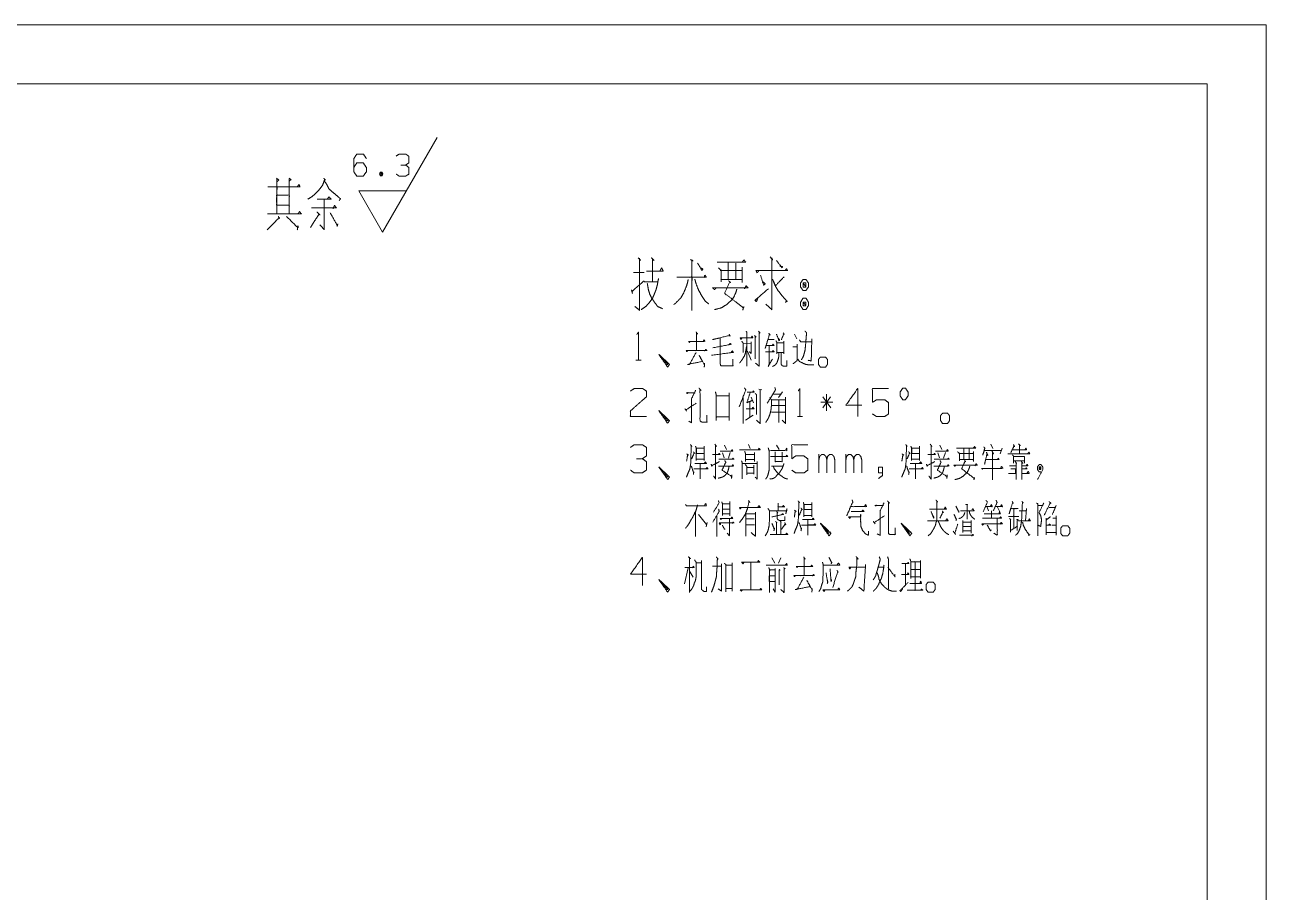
# Model space of a CAD drawing. Header units: millimetres. Extents: x 0 to 420, y 0 to 297.
# Drawn here: x 315 to 420, y 223.6 to 297 of the extents above; entities that cross this region are included whole.
import ezdxf

# ---------------------------------------------------------------- set-up
doc = ezdxf.new("R2010")
doc.units = ezdxf.units.MM
doc.layers.add('101', color=7, linetype='Continuous', true_color=0xffffff)

msp = doc.modelspace()

# ---------------------------------------------------------------- linework, layer by layer
at = {"layer": '101', "color": 133, "linetype": 'Continuous', "lineweight": 18}
for p, q in [((420, 297), (0, 297)), ((420, 0), (420, 297)), ((415, 292), (25, 292)), ((415, 5), (415, 292))]:
    msp.add_line(p, q, dxfattribs=at)
at = {"layer": '101', "color": 43, "linetype": 'Continuous', "lineweight": 18}
for p, q in [((345.26, 279.45), (349.88, 287.45)), ((345.08, 284.54), (345.21, 284.21)), ((343.25, 282.95), (347.28, 282.95)), ((345.26, 279.45), (343.25, 282.95))]:
    msp.add_line(p, q, dxfattribs=at)
at = {"layer": '101', "color": 72, "linetype": 'Continuous', "lineweight": 18}
for p, q in [((366.48, 276.05), (367.38, 276.05)), ((367.38, 275.26), (368.52, 275.26)), ((377.05, 271.06), (377.2, 270.91)), ((375.76, 270.01), (376.44, 270.03)), ((376.72, 270.71), (376.86, 270.56)), ((376.77, 270.61), (376.77, 268.73)), ((380.09, 270.83), (380.3, 270.43)), ((376.12, 269.38), (376.44, 268.61)), ((379.95, 269.76), (380.26, 269.76)), ((366.69, 268.61), (367.12, 268.61)), ((377.09, 266.17), (377.34, 266.1)), ((378.31, 265.75), (378.99, 265.75)), ((379.08, 265.95), (378.75, 265.47)), ((382.82, 264.32), (382.82, 265.75)), ((375.76, 265.45), (375.76, 263.27)), ((376.33, 265.07), (376.33, 263.8)), ((376.45, 265.5), (376.63, 265)), ((378.2, 264.77), (379.29, 264.77)), ((383.34, 265.05), (382.33, 265.05)), ((382.5, 265.52), (383.18, 264.57)), ((383.16, 265.52), (382.5, 264.57)), ((375.96, 263.55), (376.61, 263.97)), ((378.16, 264.22), (379.28, 264.22)), ((380.35, 263.85), (380.78, 263.85)), ((376.21, 261.48), (376.35, 261.13)), ((396.71, 261.51), (396.87, 261.13)), ((374.02, 260.78), (374.16, 260.36)), ((374.19, 261.41), (374.35, 261.06)), ((374.65, 260.81), (374.51, 260.31)), ((376.01, 260.63), (376.72, 260.63)), ((376.72, 260.81), (376.72, 260.03)), ((378.57, 261.41), (378.8, 261.06)), ((382.17, 259.08), (382.17, 260.66)), ((384.45, 259.08), (384.45, 260.66)), ((392.23, 260.78), (392.37, 260.36)), ((392.41, 261.41), (392.56, 261.06)), ((392.87, 260.81), (392.72, 260.31)), ((397.67, 261.18), (397.51, 260.68)), ((375.71, 259.88), (376.95, 259.88)), ((375.96, 260.21), (376.75, 260.21)), ((376.08, 259.53), (376.63, 259.53)), ((376.66, 259.73), (376.66, 258.96)), ((378.15, 259.66), (379.15, 259.66)), ((376.08, 259.06), (376.63, 259.06)), ((374.05, 256.45), (374.64, 256.45)), ((374.64, 256.65), (374.64, 255.45)), ((371.72, 255.75), (371.72, 253.7)), ((371.99, 255.57), (372.66, 254.7)), ((373.52, 255.45), (373.52, 253.7)), ((374.05, 256.02), (374.64, 256.02)), ((374.05, 255.6), (374.64, 255.6)), ((374.6, 255.25), (374.6, 253.8)), ((376.03, 255.2), (376.7, 255.2)), ((396.41, 256.17), (396.52, 255.87)), ((396.78, 255.87), (396.78, 255.25)), ((397.28, 256.17), (397.44, 255.85)), ((372.71, 254.87), (372.64, 254.5)), ((376.05, 254.67), (376.72, 254.67)), ((401.9, 254.65), (402.24, 254.65)), ((374.6, 253.75), (374.41, 253.97)), ((371.12, 251.03), (370.79, 249.68)), ((376.42, 251.53), (376.42, 249.18)), ((376.42, 251.51), (376.42, 249.18)), ((378.2, 251.88), (378.45, 251.43)), ((378.96, 251.88), (378.75, 251.43)), ((387.22, 251.11), (387.64, 251.11)), ((389.49, 251.38), (389.49, 249.56)), ((371.19, 250.83), (371.53, 250.26)), ((389.93, 250.91), (390.71, 250.91)), ((378.29, 249.26), (378.46, 248.98))]:
    msp.add_line(p, q, dxfattribs=at)
at = {"layer": '101', "color": 43, "linetype": 'Continuous', "lineweight": 18}
for points, knots in [([(342.83, 284.93), (343.08, 285.31), (343.63, 285.31), (343.89, 284.93), (343.89, 284.56), (343.63, 284.19), (343.08, 284.19), (342.83, 284.56), (342.83, 285.68), (343.08, 286.06), (343.63, 286.06), (343.89, 285.68)], [0, 0, 0.076963, 0.169763, 0.248074, 0.312018, 0.39033, 0.48313, 0.560092, 0.751926, 0.828889, 0.921689, 1, 1]), ([(347.21, 285.13), (347.48, 285.31), (347.48, 285.88), (347.21, 286.06), (346.67, 286.06), (346.4, 285.88)], [0, 0, 0.153872, 0.429849, 0.583721, 0.846128, 1, 1]), ([(346.42, 284.36), (346.67, 284.19), (347.21, 284.19), (347.48, 284.36), (347.48, 284.93), (347.21, 285.13), (346.81, 285.13)], [0, 0, 0.12412, 0.343693, 0.472448, 0.703377, 0.836727, 1, 1]), ([(345.08, 284.21), (345.21, 284.21), (345.28, 284.38), (345.21, 284.54), (345.08, 284.54), (345.01, 284.38), (345.08, 284.21), (345.21, 284.54)], [0, 0, 0.093983, 0.236792, 0.365957, 0.45994, 0.589105, 0.731914, 1, 1])]:
    msp.add_open_spline(points, degree=1, knots=knots, dxfattribs=at)
at = {"layer": '101', "color": 72, "linetype": 'Continuous', "lineweight": 18}
for points, knots in [([(336.3, 284.01), (336.49, 283.86), (336.33, 283.71), (336.33, 284.01), (336.33, 281.01), (336.33, 283.3), (335.56, 283.3), (338.29, 283.3), (337.37, 283.3), (337.37, 283.98), (337.37, 281.01), (337.37, 282.59), (336.3, 282.59), (336.3, 281.73), (337.37, 281.73), (337.37, 281.01), (335.51, 281.01), (338.37, 281.01), (338.24, 281.2), (338.11, 281.01)], [0, 0, 0.009717, 0.01862, 0.030836, 0.152989, 0.24613, 0.277436, 0.388627, 0.426411, 0.453896, 0.574522, 0.638652, 0.681834, 0.716953, 0.760134, 0.789145, 0.864711, 0.9813, 0.99065, 1, 1]), ([(337.39, 283.79), (337.52, 283.9), (337.37, 284.01)], [0, 0, 0.471535, 1, 1]), ([(340.28, 284.01), (340.44, 283.86), (340.36, 283.9), (340.2, 283.45), (339.93, 283.08), (339.61, 282.74), (339.32, 282.48), (338.95, 282.25)], [0, 0, 0.086309, 0.12102, 0.309421, 0.490705, 0.673783, 0.828666, 1, 1]), ([(340.33, 283.79), (340.54, 283.49), (340.73, 283.11), (341.1, 282.78), (341.55, 282.4), (341.68, 282.29), (341.71, 282.29), (341.6, 282.14)], [0, 0, 0.16272, 0.348027, 0.570218, 0.82989, 0.906889, 0.918635, 1, 1]), ([(338.05, 283.3), (338.19, 283.49), (338.27, 283.3)], [0, 0, 0.529971, 1, 1]), ([(339.24, 281.5), (341.34, 281.5), (341.2, 281.73), (341.07, 281.43)], [0, 0, 0.780475, 0.877786, 1, 1]), ([(339.72, 282.25), (340.91, 282.25), (340.73, 282.44), (340.59, 282.25)], [0, 0, 0.707431, 0.863851, 1, 1]), ([(340.33, 282.25), (340.33, 279.66), (339.96, 280.08)], [0, 0, 0.823415, 1, 1]), ([(336.44, 280.79), (336.54, 280.6), (336.52, 280.68), (335.51, 279.66)], [0, 0, 0.125001, 0.171159, 1, 1]), ([(337.13, 280.79), (338.11, 279.81), (338.11, 280), (338.05, 279.66)], [0, 0, 0.723289, 0.821343, 1, 1]), ([(339.72, 281.16), (339.96, 280.9), (339.9, 281.01), (339.16, 279.85)], [0, 0, 0.190889, 0.257814, 1, 1]), ([(340.83, 281.09), (341.44, 280), (341.47, 280.15), (341.42, 279.93)], [0, 0, 0.764772, 0.858208, 1, 1]), ([(366.88, 277.28), (367.09, 277.06), (366.98, 277.21), (366.98, 272.86), (366.61, 273.16)], [0, 0, 0.058123, 0.092652, 0.910291, 1, 1]), ([(367.99, 277.28), (368.23, 277.06), (368.1, 277.13), (368.1, 275.3)], [0, 0, 0.141504, 0.207208, 1, 1]), ([(378.05, 277.36), (378.26, 277.1), (378.18, 277.25), (378.18, 272.9), (377.68, 273.35)], [0, 0, 0.060999, 0.091687, 0.877915, 1, 1]), ([(367.59, 276.16), (369, 276.16), (368.87, 276.42), (368.73, 276.2)], [0, 0, 0.716779, 0.866782, 1, 1]), ([(371.3, 277.13), (371.54, 277.02), (371.43, 277.06), (371.43, 272.82), (371.43, 275.63), (370.16, 275.63), (372.65, 275.63), (372.52, 275.82), (372.47, 275.63)], [0, 0, 0.022708, 0.032391, 0.397206, 0.63934, 0.748901, 0.963456, 0.983224, 1, 1]), ([(371.91, 276.83), (372.28, 276.2), (372.36, 276.35), (372.18, 276.42)], [0, 0, 0.665998, 0.819289, 1, 1]), ([(373.55, 276.91), (375.96, 276.91), (375.83, 277.1), (375.67, 276.91)], [0, 0, 0.835353, 0.914863, 1, 1]), ([(373.68, 276.42), (373.89, 276.23), (373.89, 275.26), (373.89, 275.45), (375.67, 275.45), (375.67, 275.18), (375.67, 276.5), (375.67, 276.2), (373.81, 276.2), (374.48, 276.2), (374.48, 276.87), (374.48, 275.45), (375.14, 275.45), (375.14, 276.83)], [0, 0, 0.024059, 0.106925, 0.122861, 0.273835, 0.296146, 0.407697, 0.433194, 0.590927, 0.647261, 0.70463, 0.825742, 0.882076, 1, 1]), ([(377.07, 276.16), (376.94, 276.01), (376.86, 276.2), (379.51, 276.2), (379.43, 276.38), (379.32, 276.2)], [0, 0, 0.057624, 0.116249, 0.879371, 0.937991, 1, 1]), ([(378.58, 277.06), (379.06, 276.42), (379.08, 276.53), (378.87, 276.57)], [0, 0, 0.70641, 0.808948, 1, 1]), ([(366.32, 274.58), (366.4, 274.25), (366.35, 274.43), (367.38, 275.33)], [0, 0, 0.181317, 0.283209, 1, 1]), ([(368.6, 275.52), (368.5, 275), (368.39, 274.58), (368.26, 274.25), (368.1, 273.87), (367.83, 273.5), (367.57, 273.2), (367.14, 272.9)], [0, 0, 0.17218, 0.309101, 0.425673, 0.556621, 0.704256, 0.832974, 1, 1]), ([(367.65, 275.11), (367.7, 274.85), (367.75, 274.55), (367.86, 274.21), (368.02, 273.87), (368.52, 273.16), (368.95, 272.97)], [0, 0, 0.101604, 0.217195, 0.351411, 0.492974, 0.824035, 1, 1]), ([(371.12, 275.45), (370.98, 274.92), (370.74, 274.32), (370.48, 273.87), (369.9, 273.31)], [0, 0, 0.214891, 0.471147, 0.678421, 1, 1]), ([(371.67, 275.48), (371.78, 275.07), (371.99, 274.55), (372.26, 274.06), (372.55, 273.61), (372.86, 273.38)], [0, 0, 0.172226, 0.401198, 0.625591, 0.842425, 1, 1]), ([(374.53, 275.33), (374.72, 275.18), (374.64, 275.26), (374.19, 274.28), (375.78, 273.05), (375.83, 273.16), (375.72, 272.86)], [0, 0, 0.061501, 0.089679, 0.366517, 0.885942, 0.917995, 1, 1]), ([(377.23, 275.82), (377.49, 274.96), (377.63, 275.07), (377.44, 275.26)], [0, 0, 0.673381, 0.803124, 1, 1]), ([(379.22, 275.67), (378.5, 274.92), (378.24, 275.48), (378.5, 274.85), (378.74, 274.47), (379.01, 274.13), (379.46, 273.61), (379.51, 273.61), (379.32, 273.53)], [0, 0, 0.248759, 0.397963, 0.563621, 0.670263, 0.773241, 0.939259, 0.951975, 1, 1]), ([(381.07, 275.45), (380.83, 275.45), (380.62, 275.15), (380.62, 274.81), (380.83, 274.51), (381.07, 274.51), (381.28, 274.81), (381.28, 275.15), (381.07, 275.45)], [0, 0, 0.091011, 0.231141, 0.359861, 0.499991, 0.591002, 0.731141, 0.859861, 1, 1]), ([(380.83, 274.81), (381.07, 274.81), (380.83, 275.15), (380.83, 274.81)], [0, 0, 0.241169, 0.658908, 1, 1]), ([(381.07, 274.81), (381.07, 275.15), (380.83, 275.15)], [0, 0, 0.585806, 1, 1]), ([(373.47, 274.73), (373.34, 274.58), (373.2, 274.73), (376.17, 274.73), (376.01, 274.92), (375.88, 274.66)], [0, 0, 0.051195, 0.102396, 0.861894, 0.924787, 1, 1]), ([(375.22, 274.62), (375.14, 274.32), (374.9, 273.83), (374.4, 273.35), (373.92, 273.05), (373.34, 272.9)], [0, 0, 0.114106, 0.313646, 0.571362, 0.778586, 1, 1]), ([(377.02, 273.91), (376.88, 273.57), (376.75, 273.68), (377.89, 274.66)], [0, 0, 0.178042, 0.263415, 1, 1]), ([(381.28, 273.53), (381.07, 273.87), (380.83, 273.87), (380.62, 273.53), (380.62, 273.23), (380.83, 272.9), (381.07, 272.9), (381.28, 273.23), (381.28, 273.53)], [0, 0, 0.1492, 0.238515, 0.387707, 0.5, 0.649192, 0.738507, 0.887707, 1, 1]), ([(380.83, 273.53), (380.83, 273.23), (381.07, 273.23)], [0, 0, 0.556988, 1, 1]), ([(381.07, 273.53), (380.83, 273.53), (381.07, 273.23), (381.07, 273.53)], [0, 0, 0.258816, 0.674596, 1, 1]), ([(366.76, 270.78), (366.9, 270.98), (366.9, 268.61)], [0, 0, 0.093497, 1, 1]), ([(371.78, 271.01), (371.9, 270.83), (371.81, 270.91), (371.81, 269.43), (370.95, 269.43), (372.7, 269.43), (372.61, 269.53), (372.5, 269.41)], [0, 0, 0.045416, 0.069978, 0.382578, 0.56613, 0.936976, 0.965261, 1, 1]), ([(376.01, 271.08), (376.08, 270.96), (376.08, 268.11)], [0, 0, 0.047969, 1, 1]), ([(377.12, 270.96), (377.12, 268.11), (376.81, 268.36)], [0, 0, 0.875674, 1, 1]), ([(377.92, 270.91), (378.06, 270.73), (377.99, 270.81), (377.62, 269.61), (377.86, 270.36), (378.39, 270.36)], [0, 0, 0.077474, 0.112971, 0.54548, 0.817423, 1, 1]), ([(379.15, 270.93), (379.24, 270.78), (379.21, 270.86), (378.99, 270.33)], [0, 0, 0.211483, 0.312208, 1, 1]), ([(380.99, 271.08), (381.13, 270.93), (381.09, 270.58), (381.06, 270.11), (380.99, 269.43), (380.85, 268.93), (380.69, 268.66)], [0, 0, 0.080841, 0.218779, 0.405553, 0.671679, 0.875425, 1, 1]), ([(371.3, 270.21), (371.21, 270.11), (371.16, 270.21), (372.54, 270.21), (372.45, 270.33), (372.38, 270.21)], [0, 0, 0.069442, 0.128329, 0.845633, 0.925285, 1, 1]), ([(374.57, 270.83), (374.65, 270.66), (374.6, 270.71), (373.17, 270.36), (373.82, 270.51), (373.82, 268.31), (373.86, 268.16), (373.95, 268.13), (374.9, 268.13), (374.9, 268.71)], [0, 0, 0.030685, 0.042094, 0.272774, 0.377789, 0.722122, 0.746243, 0.760619, 0.910005, 1, 1]), ([(373.19, 269.66), (374.76, 269.96), (374.65, 270.03), (374.53, 269.91)], [0, 0, 0.839681, 0.90778, 1, 1]), ([(375.64, 270.48), (375.59, 270.36), (375.5, 270.51), (376.58, 270.51), (376.51, 270.66), (376.45, 270.51)], [0, 0, 0.079267, 0.180899, 0.810316, 0.907124, 1, 1]), ([(375.64, 270.23), (375.75, 270.08), (375.75, 269.26)], [0, 0, 0.182116, 1, 1]), ([(376.44, 270.16), (376.44, 269.18), (376.28, 269.33)], [0, 0, 0.816829, 1, 1]), ([(377.74, 269.86), (378.38, 269.86), (378.29, 269.98), (378.22, 269.86)], [0, 0, 0.681997, 0.84606, 1, 1]), ([(378.53, 270.26), (378.62, 270.11), (378.62, 269.16), (378.62, 269.28), (379.21, 269.28), (379.21, 269.16), (379.21, 270.21), (379.21, 270.08), (378.61, 270.08)], [0, 0, 0.046636, 0.301099, 0.334579, 0.490815, 0.524295, 0.805545, 0.839025, 1, 1]), ([(378.57, 270.83), (378.8, 270.26), (378.85, 270.33), (378.71, 270.51)], [0, 0, 0.661518, 0.75965, 1, 1]), ([(380.33, 269.98), (380.33, 268.73), (380.32, 268.58), (380.17, 268.46), (379.98, 268.31)], [0, 0, 0.681065, 0.76336, 0.866201, 1, 1]), ([(380.53, 270.33), (380.63, 270.16), (381.55, 270.16)], [0, 0, 0.182091, 1, 1]), ([(381.57, 270.43), (381.52, 268.56), (381.25, 268.61)], [0, 0, 0.874254, 1, 1]), ([(368.77, 268.88), (369.38, 268.26), (369.23, 268.26), (368.63, 269.11), (369.38, 268.03), (369.53, 268.26), (368.63, 269.11)], [0, 0, 0.178022, 0.207052, 0.420792, 0.689029, 0.745607, 1, 1]), ([(371.07, 269.41), (371, 269.33), (370.95, 269.43)], [0, 0, 0.476595, 1, 1]), ([(371.78, 269.28), (371.23, 268.26), (371.07, 268.26), (372.32, 268.51), (372.04, 269.03), (372.48, 268.21), (372.5, 268.36), (372.47, 268.03)], [0, 0, 0.252059, 0.286559, 0.56406, 0.69338, 0.896343, 0.929101, 1, 1]), ([(373.08, 269.03), (374.92, 269.28), (374.85, 269.41), (374.74, 269.28)], [0, 0, 0.857786, 0.924202, 1, 1]), ([(376.05, 269.78), (375.98, 269.41), (375.94, 269.18), (375.87, 268.98), (375.69, 268.68), (375.6, 268.56), (375.46, 268.38)], [0, 0, 0.246542, 0.393695, 0.530753, 0.755724, 0.854628, 1, 1]), ([(377.65, 269.33), (378.39, 269.33), (378.29, 269.43), (378.2, 269.31)], [0, 0, 0.712982, 0.852971, 1, 1]), ([(377.97, 269.83), (377.97, 268.31), (377.88, 268.08), (378.23, 268.71)], [0, 0, 0.613735, 0.711022, 1, 1]), ([(378.78, 269.21), (378.78, 268.93), (378.71, 268.66), (378.61, 268.38), (378.48, 268.21), (378.25, 268.08)], [0, 0, 0.206835, 0.420395, 0.642086, 0.803265, 1, 1]), ([(378.98, 269.21), (378.98, 268.26), (379.05, 268.16), (379.19, 268.11), (379.45, 268.11), (379.45, 268.58)], [0, 0, 0.48406, 0.546462, 0.622876, 0.757965, 1, 1]), ([(382.13, 268.26), (382.13, 268.68), (382.29, 268.88), (382.73, 268.88), (382.89, 268.68), (382.89, 268.26), (382.73, 268.03), (382.29, 268.03), (382.13, 268.26)], [0, 0, 0.152008, 0.243405, 0.401453, 0.492841, 0.64485, 0.743396, 0.901445, 1, 1]), ([(380.39, 268.71), (380.51, 268.51), (380.69, 268.43), (380.88, 268.33), (381.06, 268.26), (381.25, 268.23), (381.5, 268.21), (381.75, 268.21)], [0, 0, 0.153709, 0.279198, 0.422101, 0.547585, 0.675709, 0.83828, 1, 1]), ([(366.23, 266), (366.55, 266.22), (367.24, 266.22), (367.58, 266), (367.58, 265.52), (366.22, 264.32), (366.23, 263.85), (367.58, 263.85)], [0, 0, 0.069694, 0.192979, 0.265274, 0.350229, 0.674738, 0.759752, 1, 1]), ([(371.09, 265.9), (371.05, 265.8), (370.96, 265.85), (371.71, 265.85)], [0, 0, 0.111674, 0.218541, 1, 1]), ([(371.74, 266.07), (371.4, 265.37), (371.4, 263.32), (371.16, 263.45)], [0, 0, 0.250154, 0.910682, 1, 1]), ([(372.02, 266.25), (372.2, 266.05), (372.11, 266.1), (372.11, 263.57), (372.13, 263.45), (372.29, 263.37), (372.7, 263.37), (372.7, 263.95)], [0, 0, 0.0639, 0.088211, 0.692696, 0.722917, 0.76502, 0.862347, 1, 1]), ([(373.42, 265.95), (373.49, 265.62), (373.49, 263.5), (373.49, 263.82), (374.58, 263.82), (374.58, 263.5), (374.58, 265.85), (374.58, 265.6), (373.5, 265.6)], [0, 0, 0.0422, 0.311815, 0.353051, 0.492087, 0.533323, 0.831485, 0.863203, 1, 1]), ([(375.43, 264.67), (375.98, 266.1), (375.89, 266.25), (375.87, 266.27)], [0, 0, 0.881771, 0.982319, 1, 1]), ([(376.35, 265.85), (376.08, 265.02), (376.54, 265.22)], [0, 0, 0.633567, 1, 1]), ([(376.1, 265.9), (376.7, 265.9), (376.63, 266.02), (376.54, 265.9)], [0, 0, 0.669472, 0.829452, 1, 1]), ([(376.77, 265.8), (376.88, 265.7), (376.88, 264.02)], [0, 0, 0.080061, 1, 1]), ([(377.21, 266.1), (377.21, 263.25), (376.88, 263.55)], [0, 0, 0.863559, 1, 1]), ([(378.45, 266.3), (378.5, 266.1), (377.79, 264.97)], [0, 0, 0.134731, 1, 1]), ([(380.42, 266.02), (380.56, 266.22), (380.56, 263.85)], [0, 0, 0.093489, 1, 1]), ([(385.79, 264.8), (384.45, 264.8), (385.45, 266.22), (385.45, 263.85)], [0, 0, 0.245868, 0.565295, 1, 1]), ([(386.7, 264.07), (387.04, 263.85), (387.73, 263.85), (388.06, 264.07), (388.06, 265.02), (387.73, 265.27), (387.04, 265.27), (386.7, 265.05), (386.7, 266.22), (388.06, 266.22)], [0, 0, 0.062226, 0.168341, 0.230572, 0.376815, 0.441269, 0.547383, 0.609609, 0.790489, 1, 1]), ([(389.26, 265.27), (389.49, 265.27), (389.71, 265.6), (389.71, 265.92), (389.49, 266.25), (389.26, 266.25), (389.03, 265.92), (389.03, 265.6), (389.26, 265.27)], [0, 0, 0.08568, 0.230398, 0.351588, 0.4963, 0.58198, 0.730392, 0.851582, 1, 1]), ([(370.84, 264.5), (370.98, 264.3), (370.91, 264.4), (371.78, 264.97)], [0, 0, 0.174083, 0.261125, 1, 1]), ([(376.01, 264.5), (376.68, 264.5), (376.58, 264.65), (376.51, 264.5)], [0, 0, 0.65771, 0.837617, 1, 1]), ([(378.02, 265.45), (378.15, 265.27), (378.15, 264.77), (378.13, 264.55), (378.11, 264.4), (378.06, 264.17), (377.99, 263.95), (377.9, 263.72), (377.81, 263.57), (377.67, 263.35)], [0, 0, 0.095685, 0.318938, 0.41971, 0.487153, 0.590366, 0.695677, 0.803607, 0.881348, 1, 1]), ([(378.16, 265.27), (379.33, 265.27), (379.33, 265.47), (379.33, 263.27), (379.05, 263.55)], [0, 0, 0.294508, 0.345002, 0.900412, 1, 1]), ([(378.69, 265.25), (378.78, 265.27), (378.78, 263.35)], [0, 0, 0.045542, 1, 1]), ([(368.77, 264.12), (369.38, 263.5), (369.23, 263.5), (368.63, 264.35), (369.38, 263.27), (369.53, 263.5), (368.63, 264.35)], [0, 0, 0.178022, 0.207052, 0.420792, 0.689029, 0.745607, 1, 1]), ([(392.46, 263.5), (392.46, 263.92), (392.61, 264.12), (393.06, 264.12), (393.22, 263.92), (393.22, 263.5), (393.06, 263.27), (392.61, 263.27), (392.46, 263.5)], [0, 0, 0.15201, 0.243408, 0.401443, 0.492842, 0.644852, 0.743408, 0.901443, 1, 1]), ([(367.24, 260.28), (367.58, 260.51), (367.58, 261.23), (367.24, 261.46), (366.55, 261.46), (366.22, 261.23)], [0, 0, 0.153873, 0.429854, 0.583727, 0.846127, 1, 1]), ([(371.3, 261.48), (371.42, 261.31), (371.37, 261.38), (371.32, 259.81), (371.25, 259.41), (371.09, 259.03), (370.96, 258.71)], [0, 0, 0.070422, 0.10061, 0.618424, 0.751895, 0.885738, 1, 1]), ([(373.36, 261.51), (373.52, 261.31), (373.43, 261.38), (373.43, 258.56), (373.26, 258.81)], [0, 0, 0.072962, 0.106059, 0.912594, 1, 1]), ([(379.87, 259.31), (380.21, 259.08), (380.9, 259.08), (381.24, 259.31), (381.24, 260.26), (380.9, 260.51), (380.21, 260.51), (379.87, 260.28), (379.87, 261.46), (381.24, 261.46)], [0, 0, 0.062226, 0.168346, 0.230572, 0.376815, 0.441264, 0.547384, 0.60961, 0.790489, 1, 1]), ([(389.51, 261.48), (389.63, 261.31), (389.58, 261.38), (389.53, 259.81), (389.46, 259.41), (389.3, 259.03), (389.17, 258.71)], [0, 0, 0.070423, 0.10061, 0.618426, 0.751894, 0.885743, 1, 1]), ([(391.58, 261.51), (391.73, 261.31), (391.65, 261.38), (391.65, 258.56), (391.47, 258.81)], [0, 0, 0.072962, 0.106059, 0.912594, 1, 1]), ([(398.62, 261.48), (398.72, 261.28), (398.69, 261.38), (398.4, 260.78)], [0, 0, 0.227333, 0.333855, 1, 1]), ([(399.06, 261.53), (399.2, 261.38), (399.13, 261.48), (399.13, 260.73)], [0, 0, 0.191107, 0.304639, 1, 1]), ([(371, 260.68), (371.14, 260.58), (371.07, 260.63), (370.98, 260.08)], [0, 0, 0.212014, 0.318021, 1, 1]), ([(371.55, 260.86), (371.67, 260.73), (371.63, 260.78), (371.4, 260.26)], [0, 0, 0.217053, 0.292634, 1, 1]), ([(371.74, 261.33), (371.79, 261.18), (371.79, 260.13), (371.79, 260.23), (372.47, 260.23), (372.47, 260.13), (372.47, 261.33), (372.47, 261.16), (371.81, 261.16), (371.81, 260.73), (372.45, 260.73)], [0, 0, 0.030769, 0.233823, 0.253162, 0.383052, 0.402391, 0.634454, 0.668295, 0.794764, 0.876953, 1, 1]), ([(373.17, 260.63), (373.82, 260.63), (373.73, 260.73), (373.66, 260.63)], [0, 0, 0.718726, 0.865406, 1, 1]), ([(373.82, 260.93), (374.88, 260.93), (374.83, 261.06), (374.76, 260.93)], [0, 0, 0.79149, 0.892828, 1, 1]), ([(375.46, 261.03), (377.2, 261.03), (377.11, 261.18), (377.04, 261.03)], [0, 0, 0.835945, 0.919961, 1, 1]), ([(375.89, 260.91), (375.96, 260.71), (375.96, 260.03)], [0, 0, 0.239101, 1, 1]), ([(377.97, 260.96), (377.97, 259.41), (377.95, 259.28), (377.86, 258.91), (377.79, 258.73), (377.67, 258.56)], [0, 0, 0.628913, 0.680135, 0.836459, 0.913039, 1, 1]), ([(377.88, 261.21), (377.95, 260.96), (379.47, 260.96), (379.44, 261.16), (379.37, 261.03)], [0, 0, 0.122172, 0.836958, 0.932466, 1, 1]), ([(378.08, 260.46), (379.54, 260.46), (379.45, 260.58), (379.37, 260.46)], [0, 0, 0.827343, 0.913678, 1, 1]), ([(378.46, 260.86), (378.46, 260.03), (379.05, 260.03), (379.05, 260.83)], [0, 0, 0.373592, 0.637724, 1, 1]), ([(382.17, 260.18), (382.22, 260.46), (382.4, 260.63), (382.59, 260.63), (382.77, 260.46), (382.84, 260.18), (382.84, 259.08)], [0, 0, 0.11888, 0.224451, 0.306978, 0.412562, 0.533085, 1, 1]), ([(382.84, 260.18), (382.89, 260.46), (383.07, 260.63), (383.28, 260.63), (383.44, 260.46), (383.51, 260.18), (383.51, 259.08)], [0, 0, 0.118603, 0.223944, 0.313758, 0.413912, 0.534159, 1, 1]), ([(384.45, 260.18), (384.5, 260.46), (384.67, 260.63), (384.87, 260.63), (385.05, 260.46), (385.12, 260.18), (385.12, 259.08)], [0, 0, 0.118882, 0.224453, 0.306982, 0.412554, 0.53308, 1, 1]), ([(385.12, 260.18), (385.17, 260.46), (385.35, 260.63), (385.56, 260.63), (385.72, 260.46), (385.79, 260.18), (385.79, 259.08)], [0, 0, 0.118606, 0.223933, 0.313763, 0.413917, 0.534162, 1, 1]), ([(389.21, 260.68), (389.35, 260.58), (389.28, 260.63), (389.19, 260.08)], [0, 0, 0.212014, 0.318021, 1, 1]), ([(389.76, 260.86), (389.88, 260.73), (389.85, 260.78), (389.62, 260.26)], [0, 0, 0.217081, 0.292659, 1, 1]), ([(389.95, 261.33), (390.01, 261.18), (390.01, 260.13), (390.01, 260.23), (390.68, 260.23), (390.68, 260.13), (390.68, 261.33), (390.68, 261.16), (390.02, 261.16), (390.02, 260.73), (390.66, 260.73)], [0, 0, 0.030769, 0.233823, 0.253162, 0.383044, 0.402383, 0.634446, 0.668287, 0.794756, 0.876945, 1, 1]), ([(391.38, 260.63), (392.03, 260.63), (391.95, 260.73), (391.88, 260.63)], [0, 0, 0.718726, 0.865406, 1, 1]), ([(392.03, 260.93), (393.1, 260.93), (393.04, 261.06), (392.97, 260.93)], [0, 0, 0.791493, 0.892823, 1, 1]), ([(393.82, 261.18), (395.42, 261.18), (395.34, 261.31), (395.23, 261.18)], [0, 0, 0.835362, 0.91487, 1, 1]), ([(393.9, 260.86), (394.05, 260.73), (394.05, 260.08), (394.05, 260.21), (395.23, 260.21), (395.23, 260.03), (395.23, 260.91), (395.23, 260.71), (393.99, 260.71), (394.43, 260.71), (394.43, 261.16), (394.43, 260.21), (394.88, 260.21), (394.88, 261.13)], [0, 0, 0.024059, 0.106925, 0.122863, 0.27384, 0.296152, 0.407703, 0.433198, 0.590931, 0.647262, 0.70463, 0.825742, 0.882077, 1, 1]), ([(396.11, 261.28), (396.2, 261.18), (396.02, 260.58), (396.16, 260.98), (397.58, 260.98)], [0, 0, 0.051378, 0.292214, 0.455565, 1, 1]), ([(396.34, 260.83), (396.45, 260.56), (396.38, 260.68), (396.18, 259.81), (396.27, 260.21), (397.4, 260.21), (397.33, 260.33), (397.28, 260.21)], [0, 0, 0.093421, 0.138937, 0.423046, 0.552892, 0.911446, 0.956962, 1, 1]), ([(396.82, 260.91), (396.94, 260.68), (396.85, 260.78), (396.85, 258.48)], [0, 0, 0.095448, 0.145059, 1, 1]), ([(398.16, 260.68), (400.01, 260.68), (399.94, 260.83), (399.82, 260.71)], [0, 0, 0.844507, 0.919967, 1, 1]), ([(398.53, 260.61), (398.62, 260.51), (398.62, 259.91), (398.62, 260.11), (399.55, 260.11), (399.55, 259.91), (399.55, 260.46), (398.6, 260.46)], [0, 0, 0.037336, 0.205182, 0.261133, 0.523193, 0.579144, 0.733002, 1, 1]), ([(398.6, 261.03), (399.73, 261.03), (399.68, 261.18), (399.61, 261.06)], [0, 0, 0.788886, 0.899838, 1, 1]), ([(366.23, 259.31), (366.55, 259.08), (367.24, 259.08), (367.58, 259.31), (367.58, 260.03), (367.24, 260.28), (366.73, 260.28)], [0, 0, 0.124123, 0.343689, 0.472444, 0.703374, 0.836728, 1, 1]), ([(368.77, 259.36), (369.38, 258.73), (369.23, 258.73), (368.63, 259.58), (369.38, 258.51), (369.53, 258.73), (368.63, 259.58)], [0, 0, 0.178022, 0.207052, 0.420792, 0.689029, 0.745607, 1, 1]), ([(371.37, 259.66), (371.58, 259.08), (371.58, 259.18), (371.55, 258.93)], [0, 0, 0.634876, 0.738467, 1, 1]), ([(371.58, 259.41), (372.8, 259.41), (372.71, 259.53), (372.62, 259.43), (372.13, 259.43), (372.13, 259.91), (372.13, 258.58)], [0, 0, 0.320854, 0.36113, 0.396239, 0.526441, 0.651406, 1, 1]), ([(371.67, 259.88), (372.66, 259.88), (372.57, 260.01), (372.48, 259.91)], [0, 0, 0.775495, 0.895434, 1, 1]), ([(373.06, 259.81), (373.12, 259.61), (373.1, 259.68), (373.75, 260.03)], [0, 0, 0.201719, 0.27684, 1, 1]), ([(374.57, 259.63), (374.53, 259.43), (374.48, 259.26), (374.41, 259.08), (374.23, 258.86), (374.02, 258.73), (373.86, 258.68), (373.66, 258.63)], [0, 0, 0.13773, 0.261742, 0.389752, 0.583788, 0.750763, 0.863852, 1, 1]), ([(373.68, 259.66), (374.97, 259.66), (374.88, 259.78), (374.83, 259.68)], [0, 0, 0.828936, 0.927274, 1, 1]), ([(373.7, 260.23), (374.99, 260.23), (374.9, 260.33), (374.81, 260.23)], [0, 0, 0.828585, 0.914293, 1, 1]), ([(374.19, 260.11), (374.3, 260.01), (373.98, 259.31), (374.78, 258.78), (374.81, 258.91), (374.78, 258.61)], [0, 0, 0.063395, 0.397755, 0.812163, 0.868648, 1, 1]), ([(375.62, 260.11), (375.68, 259.96), (375.68, 258.58)], [0, 0, 0.103713, 1, 1]), ([(375.94, 259.78), (376.08, 259.63), (376.08, 258.91)], [0, 0, 0.221381, 1, 1]), ([(376.95, 260.03), (376.95, 258.56), (376.79, 258.71)], [0, 0, 0.870898, 1, 1]), ([(379.21, 259.86), (379.12, 259.61), (379.05, 259.43), (378.94, 259.26), (378.82, 259.06), (378.66, 258.93), (378.5, 258.73), (378.36, 258.63), (378.2, 258.58), (378.02, 258.56)], [0, 0, 0.141795, 0.242724, 0.352145, 0.477915, 0.586104, 0.722767, 0.815376, 0.90455, 1, 1]), ([(378.32, 259.61), (378.39, 259.43), (378.75, 258.98), (378.98, 258.83), (379.14, 258.71), (379.31, 258.61), (379.52, 258.56)], [0, 0, 0.113789, 0.458794, 0.624231, 0.746205, 0.868632, 1, 1]), ([(387.55, 259.08), (387.22, 259.08), (387.22, 259.56), (387.55, 259.56), (387.55, 258.86), (387.22, 258.61)], [0, 0, 0.148243, 0.357933, 0.506176, 0.815191, 1, 1]), ([(389.58, 259.66), (389.79, 259.08), (389.79, 259.18), (389.76, 258.93)], [0, 0, 0.634871, 0.738464, 1, 1]), ([(389.79, 259.41), (391.01, 259.41), (390.92, 259.53), (390.84, 259.43), (390.34, 259.43), (390.34, 259.91), (390.34, 258.58)], [0, 0, 0.320862, 0.361137, 0.396246, 0.526446, 0.651409, 1, 1]), ([(389.88, 259.88), (390.87, 259.88), (390.78, 260.01), (390.69, 259.91)], [0, 0, 0.775503, 0.895429, 1, 1]), ([(391.27, 259.81), (391.33, 259.61), (391.31, 259.68), (391.96, 260.03)], [0, 0, 0.201712, 0.276826, 1, 1]), ([(392.78, 259.63), (392.74, 259.43), (392.69, 259.26), (392.62, 259.08), (392.44, 258.86), (392.23, 258.73), (392.07, 258.68), (391.88, 258.63)], [0, 0, 0.137731, 0.261743, 0.389755, 0.583809, 0.750761, 0.863851, 1, 1]), ([(391.89, 259.66), (393.18, 259.66), (393.1, 259.78), (393.04, 259.68)], [0, 0, 0.828934, 0.927287, 1, 1]), ([(391.91, 260.23), (393.2, 260.23), (393.11, 260.33), (393.02, 260.23)], [0, 0, 0.828585, 0.914293, 1, 1]), ([(392.41, 260.11), (392.51, 260.01), (392.19, 259.31), (392.99, 258.78), (393.02, 258.91), (392.99, 258.61)], [0, 0, 0.063395, 0.397755, 0.812163, 0.868648, 1, 1]), ([(393.76, 259.73), (393.67, 259.63), (393.59, 259.73), (395.57, 259.73), (395.46, 259.86), (395.37, 259.68)], [0, 0, 0.051205, 0.102409, 0.861897, 0.924784, 1, 1]), ([(394.93, 259.66), (394.88, 259.46), (394.72, 259.13), (394.38, 258.81), (394.06, 258.61), (393.67, 258.51)], [0, 0, 0.114102, 0.313644, 0.571354, 0.778587, 1, 1]), ([(394.47, 260.13), (394.59, 260.03), (394.54, 260.08), (394.24, 259.43), (395.3, 258.61), (395.34, 258.68), (395.27, 258.48)], [0, 0, 0.061505, 0.089673, 0.366509, 0.885947, 0.917998, 1, 1]), ([(396.04, 259.46), (395.99, 259.38), (395.92, 259.46), (397.74, 259.46), (397.61, 259.63), (397.54, 259.46)], [0, 0, 0.037971, 0.080585, 0.83334, 0.92196, 1, 1]), ([(398.3, 259.68), (398.86, 259.68), (398.81, 259.68), (398.85, 259.68), (398.85, 259.41), (398.39, 259.41), (398.81, 259.41), (398.81, 259.03), (398.21, 259.03)], [0, 0, 0.202829, 0.221848, 0.234523, 0.333136, 0.497925, 0.650039, 0.784511, 1, 1]), ([(398.78, 260.03), (398.88, 259.88), (398.85, 259.96), (398.85, 258.51)], [0, 0, 0.107006, 0.155302, 1, 1]), ([(399.31, 260.03), (399.43, 259.88), (399.34, 259.96), (399.34, 258.51), (399.34, 259.68), (399.85, 259.68), (399.78, 259.81), (399.69, 259.68)], [0, 0, 0.051924, 0.082879, 0.4701, 0.783883, 0.920769, 0.959118, 1, 1]), ([(399.31, 259.41), (399.78, 259.41), (399.69, 259.53), (399.68, 259.41)], [0, 0, 0.630801, 0.833147, 1, 1]), ([(400.95, 259.16), (400.8, 259.16), (400.65, 259.36), (400.65, 259.58), (400.8, 259.78), (400.95, 259.78), (401.11, 259.58), (401.11, 259.36), (400.65, 258.51)], [0, 0, 0.057341, 0.16098, 0.252232, 0.355877, 0.413219, 0.516864, 0.608116, 1, 1]), ([(400.95, 259.36), (400.95, 259.58), (400.8, 259.58)], [0, 0, 0.614104, 1, 1]), ([(400.8, 259.36), (400.95, 259.36), (400.8, 259.58), (400.8, 259.36)], [0, 0, 0.223671, 0.644056, 1, 1]), ([(399.31, 259.03), (399.96, 259.03), (399.87, 259.21), (399.78, 259.06)], [0, 0, 0.638563, 0.829994, 1, 1]), ([(370.89, 256.4), (370.95, 256.3), (372.64, 256.3), (372.61, 256.5), (372.5, 256.37)], [0, 0, 0.051989, 0.831417, 0.924705, 1, 1]), ([(371.9, 256.3), (371.9, 256.37), (371.78, 255.92), (371.58, 255.5), (371.46, 255.27), (371.32, 255.05), (371.19, 254.8), (371.03, 254.57), (370.89, 254.4)], [0, 0, 0.03245, 0.23439, 0.436624, 0.547733, 0.662718, 0.783416, 0.902651, 1, 1]), ([(373.66, 256.72), (373.73, 256.57), (373.26, 255.75)], [0, 0, 0.148193, 1, 1]), ([(373.95, 256.62), (374.02, 256.45), (374.02, 255.47)], [0, 0, 0.16218, 1, 1]), ([(375.6, 256.15), (375.5, 256.02), (375.46, 256.15), (377.21, 256.15), (377.09, 256.32), (377, 256.17)], [0, 0, 0.067408, 0.120817, 0.840297, 0.928419, 1, 1]), ([(376.21, 256.75), (376.33, 256.57), (376.26, 256.65), (376.13, 256.07), (375.96, 255.62), (375.8, 255.35), (375.45, 254.87)], [0, 0, 0.093232, 0.138064, 0.393917, 0.604232, 0.742424, 1, 1]), ([(378.71, 256.52), (378.71, 255.87), (378.71, 256.2), (379.29, 256.2), (379.15, 256.32), (379.08, 256.22)], [0, 0, 0.347702, 0.521553, 0.833541, 0.934489, 1, 1]), ([(380.4, 256.72), (380.53, 256.55), (380.48, 256.62), (380.42, 255.05), (380.35, 254.65), (380.19, 254.27), (380.07, 253.95)], [0, 0, 0.070423, 0.100602, 0.61842, 0.751889, 0.885738, 1, 1]), ([(380.85, 256.57), (380.9, 256.42), (380.9, 255.37), (380.9, 255.47), (381.57, 255.47), (381.57, 255.37), (381.57, 256.57), (381.57, 256.4), (380.92, 256.4), (380.92, 255.97), (381.55, 255.97)], [0, 0, 0.030769, 0.233824, 0.253164, 0.383047, 0.402386, 0.634451, 0.668293, 0.794762, 0.876952, 1, 1]), ([(384.98, 256.8), (385.05, 256.55), (385.03, 256.62), (384.53, 255.45), (384.85, 256.22), (386.21, 256.22), (386.11, 256.4), (386.02, 256.2)], [0, 0, 0.061365, 0.079567, 0.380702, 0.578566, 0.90002, 0.948353, 1, 1]), ([(387.02, 256.37), (386.99, 256.27), (386.9, 256.32), (387.64, 256.32)], [0, 0, 0.111652, 0.218549, 1, 1]), ([(387.68, 256.55), (387.34, 255.85), (387.34, 253.8), (387.09, 253.92)], [0, 0, 0.250158, 0.910682, 1, 1]), ([(387.96, 256.72), (388.14, 256.52), (388.05, 256.57), (388.05, 254.05), (388.06, 253.92), (388.22, 253.85), (388.63, 253.85), (388.63, 254.42)], [0, 0, 0.0639, 0.088211, 0.692701, 0.722923, 0.765018, 0.862346, 1, 1]), ([(392.07, 256.77), (392.23, 256.62), (392.14, 256.65), (392.14, 255.02), (392.07, 254.87), (392.03, 254.65), (391.89, 254.37), (391.73, 254.1), (391.61, 253.92), (391.4, 253.75)], [0, 0, 0.06346, 0.09012, 0.561775, 0.609907, 0.676014, 0.765765, 0.857977, 0.920184, 1, 1]), ([(393.75, 256.27), (393.99, 255.82), (394.01, 255.87), (393.99, 255.72)], [0, 0, 0.715654, 0.789548, 1, 1]), ([(394.59, 256.42), (394.74, 256.37), (394.72, 256.4), (394.72, 255.15), (394.72, 255.87), (394.13, 255.87), (395.3, 255.87), (395.18, 256.05), (395.12, 255.95)], [0, 0, 0.035437, 0.042675, 0.337976, 0.509249, 0.647043, 0.922631, 0.973262, 1, 1]), ([(396.29, 256.75), (396.43, 256.62), (396.07, 255.8)], [0, 0, 0.173729, 1, 1]), ([(396.29, 256.22), (396.83, 256.22), (396.76, 256.4), (396.66, 256.22)], [0, 0, 0.582075, 0.782592, 1, 1]), ([(397.15, 256.77), (397.24, 256.57), (396.92, 255.87)], [0, 0, 0.221401, 1, 1]), ([(397.08, 256.22), (397.7, 256.22), (397.61, 256.4), (397.52, 256.2)], [0, 0, 0.598663, 0.788405, 1, 1]), ([(398.51, 256.67), (398.62, 256.5), (398.55, 256.55), (398.26, 255.62), (398.39, 256.05), (399.04, 256.05), (398.65, 256.05), (398.65, 254.4), (398.65, 255.4), (398.19, 255.4), (399.09, 255.4)], [0, 0, 0.030294, 0.043113, 0.186306, 0.251833, 0.348648, 0.406214, 0.650478, 0.798519, 0.86655, 1, 1]), ([(399.34, 256.65), (399.45, 256.55), (399.38, 256.57), (399.31, 255.02), (399.24, 254.57), (399.11, 254.2), (398.97, 253.95), (398.79, 253.8)], [0, 0, 0.046402, 0.070282, 0.564135, 0.709119, 0.834806, 0.926218, 1, 1]), ([(400.56, 256.52), (400.68, 256.45), (400.68, 253.75), (400.68, 256.32), (401.09, 256.32), (401.18, 256.52), (400.79, 255.7), (400.93, 255.47), (401, 255.1), (400.93, 254.55), (400.66, 254.67)], [0, 0, 0.017115, 0.336571, 0.641237, 0.689338, 0.715208, 0.823117, 0.854558, 0.899709, 0.965319, 1, 1]), ([(401.64, 256.65), (401.81, 256.5), (401.74, 256.55), (401.23, 255.5)], [0, 0, 0.155927, 0.214163, 1, 1]), ([(401.64, 256.15), (402.15, 256.15), (402.24, 256.32), (401.92, 255.57)], [0, 0, 0.336493, 0.465193, 1, 1]), ([(373.68, 256.02), (373.73, 255.82), (373.19, 254.92)], [0, 0, 0.164142, 1, 1]), ([(373.93, 255.22), (373.89, 255.12), (373.82, 255.22), (374.88, 255.22), (374.81, 255.35), (374.74, 255.25)], [0, 0, 0.068204, 0.146954, 0.828898, 0.92125, 1, 1]), ([(375.98, 253.72), (375.98, 255.75), (375.98, 255.6), (376.81, 255.6), (376.81, 255.75), (376.81, 253.82), (376.79, 253.72), (376.44, 254.02)], [0, 0, 0.358666, 0.385235, 0.532371, 0.55894, 0.899897, 0.91788, 1, 1]), ([(377.86, 256.07), (377.99, 255.87), (377.97, 254.67), (377.88, 254.27), (377.81, 254.05), (377.63, 253.75)], [0, 0, 0.096817, 0.590902, 0.759559, 0.856655, 1, 1]), ([(377.99, 255.87), (379.45, 255.87), (379.47, 256.05), (379.37, 255.62)], [0, 0, 0.704986, 0.78951, 1, 1]), ([(378.2, 255.35), (379.19, 255.57), (379.07, 255.62), (379.03, 255.55)], [0, 0, 0.824285, 0.93266, 1, 1]), ([(378.61, 255.8), (378.69, 255.7), (378.64, 255.72), (378.64, 255.25), (378.66, 255.15), (378.82, 255.05), (379.28, 255.05), (379.28, 255.4)], [0, 0, 0.075569, 0.108773, 0.377726, 0.435229, 0.54162, 0.801819, 1, 1]), ([(380.1, 255.92), (380.25, 255.82), (380.17, 255.87), (380.09, 255.32)], [0, 0, 0.21204, 0.31808, 1, 1]), ([(380.65, 256.1), (380.78, 255.97), (380.74, 256.02), (380.51, 255.5)], [0, 0, 0.217081, 0.292659, 1, 1]), ([(380.69, 254.65), (381.91, 254.65), (381.82, 254.77), (381.73, 254.67), (381.24, 254.67), (381.24, 255.15), (381.24, 253.82)], [0, 0, 0.320856, 0.361126, 0.396236, 0.526438, 0.651403, 1, 1]), ([(380.78, 255.12), (381.77, 255.12), (381.68, 255.25), (381.59, 255.15)], [0, 0, 0.775505, 0.89545, 1, 1]), ([(384.85, 255.37), (384.78, 255.22), (384.66, 255.37), (385.7, 255.37), (385.7, 255.57), (385.7, 254.9), (385.72, 254.55), (385.86, 254.2), (386.11, 253.92), (386.35, 253.8), (386.35, 254.15)], [0, 0, 0.04142, 0.089991, 0.350491, 0.400454, 0.569069, 0.656615, 0.750909, 0.843324, 0.912571, 1, 1]), ([(384.89, 255.82), (385.98, 255.82), (385.88, 255.95), (385.79, 255.8)], [0, 0, 0.764253, 0.878577, 1, 1]), ([(386.77, 254.97), (386.92, 254.77), (386.85, 254.87), (387.71, 255.45)], [0, 0, 0.174083, 0.261125, 1, 1]), ([(391.36, 255.02), (393.1, 255.02), (392.99, 255.2), (392.88, 255.02)], [0, 0, 0.808892, 0.904446, 1, 1]), ([(391.52, 256.02), (392.95, 256.02), (392.85, 256.2), (392.78, 256.02)], [0, 0, 0.784468, 0.896585, 1, 1]), ([(391.65, 255.82), (391.88, 255.25), (391.89, 255.32), (391.79, 255.5)], [0, 0, 0.687321, 0.772849, 1, 1]), ([(392.6, 255.85), (392.71, 255.72), (392.64, 255.75), (392.41, 255.25)], [0, 0, 0.207707, 0.30272, 1, 1]), ([(393.59, 255.57), (393.8, 255.12), (393.8, 255.2), (393.76, 255.05)], [0, 0, 0.684684, 0.787895, 1, 1]), ([(394.51, 255.72), (394.43, 255.5), (394.29, 255.35), (394.15, 255.25), (393.99, 255.22)], [0, 0, 0.303871, 0.569424, 0.792537, 1, 1]), ([(394.88, 255.87), (394.91, 255.7), (395, 255.5), (395.14, 255.32), (395.37, 255.15)], [0, 0, 0.195973, 0.436003, 0.682958, 1, 1]), ([(396, 255.25), (397.61, 255.25), (397.54, 255.37), (397.45, 255.25)], [0, 0, 0.844277, 0.919655, 1, 1]), ([(396.16, 255.62), (397.51, 255.62), (397.45, 255.8), (397.4, 255.62)], [0, 0, 0.786012, 0.893003, 1, 1]), ([(397.26, 255.2), (397.26, 253.8), (396.96, 253.97)], [0, 0, 0.80103, 1, 1]), ([(398.3, 255.22), (398.4, 255.1), (398.37, 255.15), (398.37, 254.07), (398.37, 254.2), (398.95, 254.55), (398.95, 254.2), (398.95, 255.05), (399.04, 255.1), (398.9, 255.15)], [0, 0, 0.046096, 0.063312, 0.365541, 0.400682, 0.591916, 0.690315, 0.929287, 0.957837, 1, 1]), ([(399.04, 255.02), (400.05, 255.02), (399.96, 255.2), (399.89, 255.02)], [0, 0, 0.723626, 0.86444, 1, 1]), ([(399.11, 255.87), (399.71, 255.87), (399.73, 256.05), (399.64, 255.05)], [0, 0, 0.337484, 0.436253, 1, 1]), ([(401.76, 255.37), (401.39, 255.1), (401.39, 255.25), (401.39, 253.82), (401.39, 254.02), (402.25, 254.02), (402.25, 253.8), (402.25, 255.45), (402.25, 255.25), (401.95, 255.25)], [0, 0, 0.084318, 0.111699, 0.371808, 0.408316, 0.566399, 0.607468, 0.908647, 0.945155, 1, 1]), ([(373.86, 254.77), (373.81, 254.67), (373.75, 254.85), (374.99, 254.85), (374.92, 254.92), (374.85, 254.8)], [0, 0, 0.063576, 0.166307, 0.861412, 0.919312, 1, 1]), ([(374, 254.65), (374.19, 254.3), (374.23, 254.32)], [0, 0, 0.902355, 1, 1]), ([(378.5, 254.97), (378.62, 254.85), (378.57, 254.9), (378.57, 253.87), (378.04, 253.87), (379.54, 253.87), (379.44, 253.97), (379.33, 253.87)], [0, 0, 0.048884, 0.069144, 0.354034, 0.501408, 0.918977, 0.959488, 1, 1]), ([(378.2, 254.8), (378.39, 254.32), (378.41, 254.4), (378.36, 254.17)], [0, 0, 0.6248, 0.718609, 1, 1]), ([(378.87, 255.02), (378.99, 254.9), (378.94, 254.92), (378.94, 253.85)], [0, 0, 0.134314, 0.179062, 1, 1]), ([(379.28, 254.87), (379.37, 254.67), (379.31, 254.75), (378.99, 254.3)], [0, 0, 0.253766, 0.360373, 1, 1]), ([(380.48, 254.9), (380.69, 254.32), (380.69, 254.42), (380.65, 254.17)], [0, 0, 0.634871, 0.738464, 1, 1]), ([(382.43, 254.6), (383.03, 253.97), (382.89, 253.97), (382.29, 254.82), (383.03, 253.75), (383.19, 253.97), (382.29, 254.82)], [0, 0, 0.178026, 0.207064, 0.420797, 0.689032, 0.745609, 1, 1]), ([(389.26, 254.6), (389.86, 253.97), (389.72, 253.97), (389.12, 254.82), (389.86, 253.75), (390.02, 253.97), (389.12, 254.82)], [0, 0, 0.178028, 0.207066, 0.420802, 0.689039, 0.745613, 1, 1]), ([(392.26, 254.97), (392.35, 254.8), (392.44, 254.57), (392.6, 254.32), (392.74, 254.15), (392.95, 253.97), (393.15, 253.85)], [0, 0, 0.133805, 0.29878, 0.501025, 0.654589, 0.842247, 1, 1]), ([(393.52, 254.15), (393.73, 253.87), (393.66, 253.97), (393.92, 254.75)], [0, 0, 0.269465, 0.364485, 1, 1]), ([(394.35, 255.05), (394.35, 254.02), (394.35, 254.17), (395.05, 254.17), (395.05, 253.97), (395.05, 255.05), (395.05, 254.9), (394.35, 254.9), (394.35, 254.55), (395, 254.55)], [0, 0, 0.204266, 0.23416, 0.37505, 0.414909, 0.629139, 0.659029, 0.799919, 0.869672, 1, 1]), ([(396.11, 254.75), (396.02, 254.65), (395.95, 254.77), (397.68, 254.77), (397.58, 254.9), (397.51, 254.75)], [0, 0, 0.057061, 0.118455, 0.859005, 0.929103, 1, 1]), ([(396.41, 254.65), (396.69, 254.17), (396.75, 254.27)], [0, 0, 0.83005, 1, 1]), ([(399.39, 254.92), (399.46, 254.65), (399.61, 254.32), (399.96, 253.82), (400.01, 253.85), (399.87, 253.8)], [0, 0, 0.194571, 0.437441, 0.85705, 0.897235, 1, 1]), ([(401.42, 254.65), (401.81, 254.65), (401.65, 254.75), (401.58, 254.62)], [0, 0, 0.539807, 0.800653, 1, 1]), ([(402.62, 253.97), (402.62, 254.4), (402.78, 254.6), (403.22, 254.6), (403.38, 254.4), (403.38, 253.97), (403.22, 253.75), (402.78, 253.75), (402.62, 253.97)], [0, 0, 0.152008, 0.243396, 0.401444, 0.492841, 0.64485, 0.743405, 0.901453, 1, 1]), ([(394.06, 253.8), (395.27, 253.8), (395.18, 253.87), (395.09, 253.72)], [0, 0, 0.805615, 0.88331, 1, 1]), ([(385.31, 252.01), (385.49, 251.78), (385.38, 251.88), (385.36, 251.11), (385.31, 250.78), (385.29, 250.51), (385.28, 250.28), (385.19, 250.01), (385.08, 249.68), (384.96, 249.43), (384.8, 249.26), (384.6, 249.08)], [0, 0, 0.083049, 0.125355, 0.350353, 0.445931, 0.525912, 0.591419, 0.675254, 0.774476, 0.855435, 0.924077, 1, 1]), ([(367.58, 250.51), (366.23, 250.51), (367.24, 251.93), (367.24, 249.56)], [0, 0, 0.245868, 0.565295, 1, 1]), ([(370.84, 251.06), (371.63, 251.06), (371.55, 251.18), (371.48, 251.03)], [0, 0, 0.713783, 0.851163, 1, 1]), ([(371.12, 251.98), (371.32, 251.81), (371.21, 251.91), (371.21, 248.96)], [0, 0, 0.077913, 0.121336, 1, 1]), ([(371.65, 251.73), (371.78, 251.51), (371.78, 250.26), (371.71, 249.91), (371.63, 249.76), (371.58, 249.56), (371.49, 249.38), (371.39, 249.21), (371.25, 249.06)], [0, 0, 0.090306, 0.529915, 0.655493, 0.713814, 0.786583, 0.855532, 0.927494, 1, 1]), ([(371.79, 251.46), (372.24, 251.46), (372.24, 251.66), (372.24, 249.21), (372.36, 249.11), (372.45, 249.03), (372.66, 249.03), (372.66, 249.43)], [0, 0, 0.111057, 0.161323, 0.777056, 0.817031, 0.846163, 0.899473, 1, 1]), ([(373.5, 251.96), (373.65, 251.76), (373.58, 251.86), (373.56, 251.18), (373.52, 250.68), (373.49, 250.26), (373.4, 249.91), (373.27, 249.46), (373.08, 248.98)], [0, 0, 0.073972, 0.110956, 0.314873, 0.466248, 0.595041, 0.704056, 0.844998, 1, 1]), ([(373.17, 251.18), (373.93, 251.18), (373.93, 251.38), (373.93, 249.08), (373.65, 249.26)], [0, 0, 0.211554, 0.267221, 0.907435, 1, 1]), ([(374.18, 251.43), (374.3, 251.31), (374.3, 249.03), (374.3, 249.28), (374.83, 249.28), (374.83, 249.06), (374.83, 251.46), (374.83, 251.28), (374.26, 251.28)], [0, 0, 0.026662, 0.371532, 0.409428, 0.489808, 0.523916, 0.887734, 0.914262, 1, 1]), ([(375.83, 251.53), (375.75, 251.38), (375.62, 251.53), (377.16, 251.53), (377.05, 251.66), (376.97, 251.51)], [0, 0, 0.077578, 0.164221, 0.849386, 0.922422, 1, 1]), ([(377.7, 251.26), (379.49, 251.26), (379.44, 251.41), (379.31, 251.28)], [0, 0, 0.841997, 0.917036, 1, 1]), ([(377.92, 251.08), (377.99, 250.91), (377.99, 248.96), (377.99, 250.86), (378.46, 250.86), (378.46, 250.98), (378.46, 248.98), (378.46, 250.36), (377.97, 250.36), (377.97, 249.88), (378.45, 249.88)], [0, 0, 0.019944, 0.226007, 0.426786, 0.477218, 0.490427, 0.701774, 0.847075, 0.899372, 0.949568, 1, 1]), ([(379.19, 251.06), (379.31, 250.96), (379.22, 251.03), (379.22, 248.96), (378.94, 249.21)], [0, 0, 0.058327, 0.100826, 0.861616, 1, 1]), ([(380.88, 251.96), (381.01, 251.78), (380.92, 251.86), (380.92, 250.38), (380.05, 250.38), (381.8, 250.38), (381.71, 250.48), (381.61, 250.36)], [0, 0, 0.045422, 0.069991, 0.382592, 0.566136, 0.936976, 0.965261, 1, 1]), ([(380.4, 251.16), (380.32, 251.06), (380.26, 251.16), (381.64, 251.16), (381.55, 251.28), (381.48, 251.16)], [0, 0, 0.069428, 0.128326, 0.845633, 0.925284, 1, 1]), ([(382.47, 251.51), (382.54, 251.28), (382.5, 249.86), (382.38, 249.53), (382.33, 249.31), (382.17, 249.03)], [0, 0, 0.092202, 0.649467, 0.785423, 0.875797, 1, 1]), ([(382.54, 251.28), (383.94, 251.28), (383.83, 251.46), (383.69, 251.28)], [0, 0, 0.764721, 0.876786, 1, 1]), ([(383.02, 251.91), (383.26, 251.46), (383.26, 251.53), (383.21, 251.38)], [0, 0, 0.686876, 0.787202, 1, 1]), ([(383.11, 250.96), (383.19, 249.98), (383.25, 250.03), (383.18, 249.88)], [0, 0, 0.80398, 0.863818, 1, 1]), ([(384.85, 251.08), (384.78, 250.93), (384.71, 251.11), (386.11, 251.11)], [0, 0, 0.094711, 0.202505, 1, 1]), ([(386.12, 251.33), (385.97, 249.08), (385.54, 249.41)], [0, 0, 0.808462, 1, 1]), ([(387.68, 251.28), (387.57, 250.56), (387.5, 250.33), (387.46, 250.16), (387.36, 249.98), (387.27, 249.78), (387.22, 249.63), (387.09, 249.43), (386.99, 249.28), (386.76, 249.06)], [0, 0, 0.296655, 0.392141, 0.464423, 0.547266, 0.635798, 0.700202, 0.795423, 0.869798, 1, 1]), ([(387.27, 251.98), (387.36, 251.76), (387.27, 251.43), (387.23, 251.26), (387.16, 251.03), (387.09, 250.78), (387.02, 250.56), (386.97, 250.36), (386.88, 250.21), (386.77, 250.03)], [0, 0, 0.116545, 0.278924, 0.364996, 0.478699, 0.603958, 0.717661, 0.817411, 0.901351, 1, 1]), ([(387.98, 251.96), (388.05, 251.78), (388.05, 249.26)], [0, 0, 0.069549, 1, 1]), ([(388.01, 251.08), (388.6, 250.28), (388.6, 250.51)], [0, 0, 0.814826, 1, 1]), ([(389.17, 251.41), (389.78, 251.41), (389.71, 251.51), (389.67, 251.38)], [0, 0, 0.704262, 0.847768, 1, 1]), ([(389.85, 251.81), (389.93, 251.66), (389.93, 250.16), (389.93, 250.28), (390.75, 250.28), (390.75, 250.16), (390.75, 251.66), (390.75, 251.56), (389.93, 251.56), (390.32, 251.56), (390.32, 249.16), (389.62, 249.16), (390.96, 249.16), (390.87, 249.21), (390.85, 249.26), (390.75, 249.11)], [0, 0, 0.016859, 0.1621, 0.174203, 0.252929, 0.265032, 0.410273, 0.419956, 0.498682, 0.536334, 0.768719, 0.837177, 0.967245, 0.977078, 0.982213, 1, 1]), ([(368.77, 249.83), (369.38, 249.21), (369.23, 249.21), (368.63, 250.06), (369.38, 248.98), (369.53, 249.21), (368.63, 250.06)], [0, 0, 0.178022, 0.207052, 0.420792, 0.689029, 0.745607, 1, 1]), ([(378.8, 250.91), (378.89, 250.83), (378.82, 250.86), (378.82, 249.61)], [0, 0, 0.080454, 0.132495, 1, 1]), ([(380.17, 250.36), (380.1, 250.28), (380.05, 250.38)], [0, 0, 0.476637, 1, 1]), ([(380.88, 250.23), (380.33, 249.21), (380.17, 249.21), (381.43, 249.46), (381.15, 249.98), (381.59, 249.16), (381.61, 249.31), (381.57, 248.98)], [0, 0, 0.252055, 0.286554, 0.564059, 0.693381, 0.896346, 0.929102, 1, 1]), ([(382.77, 250.61), (382.91, 249.81), (382.93, 249.88), (382.88, 249.73)], [0, 0, 0.77479, 0.848275, 1, 1]), ([(383.69, 250.83), (383.79, 250.68), (383.76, 250.71), (383.34, 249.38)], [0, 0, 0.11351, 0.140261, 1, 1]), ([(387.09, 250.63), (387.16, 250.46), (387.22, 250.26), (387.25, 250.08), (387.43, 249.73), (387.52, 249.63), (387.76, 249.38), (387.91, 249.26), (388.08, 249.16), (388.33, 249.08), (388.56, 249.08), (388.74, 249.06)], [0, 0, 0.075189, 0.157624, 0.228747, 0.384947, 0.438118, 0.578247, 0.653441, 0.734339, 0.837353, 0.928891, 1, 1]), ([(389.16, 250.48), (389.78, 250.48), (389.71, 250.63), (389.67, 250.51)], [0, 0, 0.676559, 0.857918, 1, 1]), ([(389.85, 249.73), (390.85, 249.73), (390.78, 249.91), (390.71, 249.76)], [0, 0, 0.739682, 0.87825, 1, 1]), ([(375.71, 249.16), (375.6, 249.06), (375.53, 249.18), (377.34, 249.18), (377.25, 249.31), (377.16, 249.18)], [0, 0, 0.060771, 0.12066, 0.872344, 0.936172, 1, 1]), ([(382.7, 249.21), (382.61, 249.03), (382.52, 249.18), (383.92, 249.18), (383.87, 249.33), (383.78, 249.26)], [0, 0, 0.096033, 0.181318, 0.865294, 0.943221, 1, 1]), ([(389.25, 249.28), (389.09, 249.03), (389.02, 249.11), (389.71, 249.81)], [0, 0, 0.214439, 0.289023, 1, 1]), ([(391.24, 249.21), (391.24, 249.63), (391.4, 249.83), (391.84, 249.83), (392, 249.63), (392, 249.21), (391.84, 248.98), (391.4, 248.98), (391.24, 249.21)], [0, 0, 0.152008, 0.243396, 0.401444, 0.492841, 0.64485, 0.743405, 0.901453, 1, 1])]:
    msp.add_open_spline(points, degree=1, knots=knots, dxfattribs=at)

doc.saveas('drawing.dxf')
